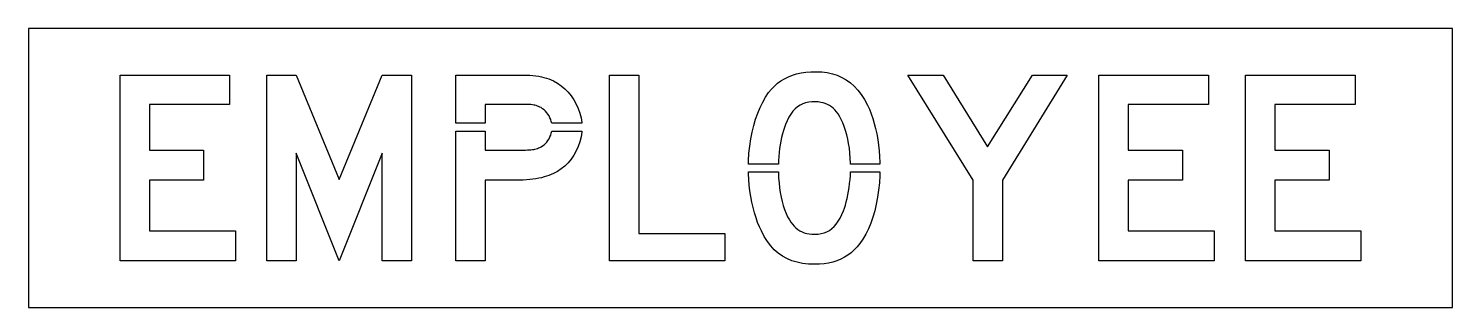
# Model space of a CAD drawing. Extents: x 0 to 92, y 0 to 18.
import ezdxf

# ---------------------------------------------------------------- set-up
doc = ezdxf.new("R2010")
doc.units = 0
doc.layers.add('CUT', color=7, linetype='Continuous')
doc.layers.add('OUTSIDE', color=1, linetype='Continuous')

msp = doc.modelspace()

# ---------------------------------------------------------------- linework, layer by layer
at = {"layer": 'CUT'}
for points in [[(12.9892, 13.1052), (7.81, 13.1052), (7.81, 10.158), (11.3044, 10.158), (11.3044, 8.2212), (7.81, 8.2212), (7.81, 4.9368), (13.3684, 4.9368), (13.3684, 3), (5.9152, 3), (5.9152, 15), (12.9892, 15)], [(17.284, 3), (15.3892, 3), (15.3892, 15), (17.284, 15), (20.0632, 8.2632), (22.8424, 15), (24.736, 15), (24.736, 3), (22.8424, 3), (22.8424, 9.9468), (20.0632, 3), (17.284, 9.9468)], [(33.6304, 12.3576), (33.5632, 12.4656), (33.4876, 12.5676), (33.4048, 12.6624), (33.3136, 12.7488), (33.2176, 12.8268), (33.1144, 12.8952), (33.0328, 12.9348), (32.9548, 12.9684), (32.878, 12.9984), (32.8012, 13.0236), (32.7232, 13.0452), (32.6416, 13.0632), (32.554, 13.0776), (32.4604, 13.0884), (32.3572, 13.0956), (32.2432, 13.1016), (32.1184, 13.104), (31.978, 13.1052), (29.494, 13.1052), (29.494, 11.8826), (27.5992, 11.8826), (27.5992, 15), (31.726, 15), (31.9612, 14.9976), (32.1832, 14.9928), (32.3932, 14.982), (32.5924, 14.9676), (32.782, 14.9472), (32.962, 14.9208), (33.1348, 14.8884), (33.3004, 14.85), (33.46, 14.8044), (33.6148, 14.7516), (33.766, 14.6904), (33.9148, 14.6208), (34.1728, 14.4792), (34.4176, 14.3088), (34.648, 14.112), (34.8628, 13.8924), (35.0596, 13.6524), (35.236, 13.3944), (35.3908, 13.122), (35.5216, 12.8376), (35.626, 12.5424), (35.704, 12.2424), (35.7508, 11.9376), (35.7538, 11.8826), (33.8069, 11.8826), (33.8068, 11.8836), (33.778, 12.006), (33.7384, 12.1272), (33.6892, 12.2448)], [(44.9896, 4.7688), (44.9896, 3), (37.5364, 3), (37.5364, 15), (39.4312, 15), (39.4312, 4.7688)], [(52.9864, 10.5756), (52.9312, 10.8684), (52.8652, 11.1492), (52.7908, 11.418), (52.7068, 11.6736), (52.6132, 11.9136), (52.5112, 12.1392), (52.3996, 12.3468), (52.3024, 12.498), (52.2016, 12.6324), (52.0972, 12.7524), (51.9856, 12.8592), (51.8692, 12.9516), (51.7468, 13.032), (51.6172, 13.0992), (51.4792, 13.1556), (51.334, 13.2), (51.1792, 13.2348), (51.0148, 13.2588), (50.8408, 13.2732), (50.6164, 13.2732), (50.4052, 13.2528), (50.2072, 13.2096), (50.0212, 13.1448), (49.8472, 13.0572), (49.684, 12.9468), (49.5304, 12.8148), (49.3876, 12.6588), (49.2544, 12.48), (49.1296, 12.2772), (49.0132, 12.0504), (48.904, 11.7996), (48.8332, 11.6136), (48.7684, 11.4132), (48.7084, 11.1996), (48.6532, 10.9752), (48.6052, 10.7412), (48.562, 10.5), (48.526, 10.2528), (48.496, 10.0008), (48.472, 9.7452), (48.4552, 9.4896), (48.4452, 9.251), (46.51, 9.251), (46.5148, 9.4692), (46.546, 9.9492), (46.5964, 10.4172), (46.6648, 10.872), (46.7524, 11.3124), (46.8568, 11.7372), (46.978, 12.144), (47.116, 12.5316), (47.2684, 12.8988), (47.4352, 13.2444), (47.6164, 13.566), (47.8096, 13.8636), (47.9944, 14.0844), (48.19, 14.2848), (48.3964, 14.4648), (48.616, 14.6244), (48.8488, 14.7636), (49.0936, 14.8848), (49.354, 14.9856), (49.6276, 15.0672), (49.918, 15.1308), (50.2228, 15.1752), (50.5444, 15.2016), (50.884, 15.21), (51.2524, 15.1968), (51.604, 15.1536), (51.9364, 15.0828), (52.2508, 14.9808), (52.5496, 14.85), (52.8304, 14.6892), (53.0968, 14.4972), (53.3476, 14.2752), (53.584, 14.0208), (53.806, 13.734), (54.0136, 13.4148), (54.2104, 13.0632), (54.3316, 12.7908), (54.4444, 12.5004), (54.5476, 12.1944), (54.6412, 11.8728), (54.7252, 11.5392), (54.7996, 11.1948), (54.862, 10.8396), (54.9148, 10.4772), (54.9556, 10.1088), (54.9856, 9.7344), (55.0036, 9.3576), (55.0053, 9.251), (53.1109, 9.251), (53.11, 9.3132), (53.0944, 9.6408), (53.068, 9.9612), (53.032, 10.2732)], [(61.0312, 8.2212), (56.8204, 15), (59.0944, 15), (61.9576, 10.368), (64.8628, 15), (67.0948, 15), (62.926, 8.2212), (62.926, 3), (61.0312, 3)], [(76.2316, 13.1052), (71.0524, 13.1052), (71.0524, 10.158), (74.5468, 10.158), (74.5468, 8.2212), (71.0524, 8.2212), (71.0524, 4.9368), (76.6108, 4.9368), (76.6108, 3), (69.1576, 3), (69.1576, 15), (76.2316, 15)], [(85.7056, 13.1052), (80.5264, 13.1052), (80.5264, 10.158), (84.0208, 10.158), (84.0208, 8.2212), (80.5264, 8.2212), (80.5264, 4.9368), (86.0848, 4.9368), (86.0848, 3), (78.6316, 3), (78.6316, 15), (85.7056, 15)], [(35.0596, 9.5796), (34.8628, 9.342), (34.648, 9.1272), (34.4176, 8.9364), (34.1728, 8.7744), (33.9148, 8.6424), (33.7744, 8.5812), (33.6268, 8.5236), (33.472, 8.4696), (33.31, 8.4204), (33.1396, 8.376), (32.962, 8.3364), (32.7772, 8.3028), (32.5828, 8.274), (32.3812, 8.2512), (32.1712, 8.2344), (31.9528, 8.2248), (31.726, 8.2212), (29.494, 8.2212), (29.494, 3), (27.5992, 3), (27.5992, 11.3806), (29.494, 11.3806), (29.494, 10.158), (31.978, 10.158), (32.1184, 10.1592), (32.2432, 10.1616), (32.3572, 10.1676), (32.4604, 10.1748), (32.554, 10.1856), (32.6416, 10.2), (32.7232, 10.218), (32.8012, 10.2384), (32.878, 10.2648), (32.9548, 10.2948), (33.0328, 10.3284), (33.1144, 10.368), (33.2176, 10.428), (33.3136, 10.5), (33.4048, 10.584), (33.4876, 10.6776), (33.5632, 10.7796), (33.6304, 10.89), (33.6892, 11.0052), (33.7384, 11.1264), (33.778, 11.2512), (33.8068, 11.3772), (33.8073, 11.3806), (35.7542, 11.3806), (35.7508, 11.316), (35.704, 11.004), (35.626, 10.6968), (35.5216, 10.398), (35.3908, 10.11), (35.236, 9.8364)], [(54.5536, 5.8308), (54.4168, 5.4384), (54.2632, 5.0712), (54.094, 4.7292), (53.9068, 4.4172), (53.704, 4.1364), (53.53, 3.9156), (53.3428, 3.7152), (53.1436, 3.5352), (52.9324, 3.3756), (52.7092, 3.2364), (52.4728, 3.1152), (52.2244, 3.0144), (51.964, 2.9328), (51.6916, 2.8692), (51.406, 2.8248), (51.1084, 2.7984), (50.7988, 2.79), (50.3908, 2.8032), (50.008, 2.8464), (49.6504, 2.9172), (49.3144, 3.0192), (49.0012, 3.15), (48.7096, 3.3108), (48.4384, 3.5028), (48.1852, 3.7248), (47.9512, 3.9792), (47.734, 4.266), (47.5324, 4.5852), (47.3464, 4.9368), (47.224, 5.2008), (47.1088, 5.4876), (47.002, 5.7936), (46.9036, 6.1152), (46.8148, 6.4524), (46.7356, 6.8004), (46.6684, 7.1568), (46.6108, 7.5192), (46.5652, 7.8852), (46.5316, 8.2524), (46.5112, 8.6184), (46.5086, 8.749), (48.4452, 8.749), (48.4468, 8.6628), (48.4624, 8.346), (48.4876, 8.0328), (48.5236, 7.7232), (48.5704, 7.4208), (48.6256, 7.1268), (48.6904, 6.8424), (48.766, 6.5712), (48.85, 6.3144), (48.9436, 6.0744), (49.0456, 5.8536), (49.1572, 5.6532), (49.2544, 5.502), (49.3576, 5.3652), (49.4668, 5.2416), (49.5832, 5.1312), (49.7056, 5.0352), (49.8364, 4.9524), (49.9744, 4.8828), (50.1208, 4.8264), (50.2768, 4.782), (50.4412, 4.7508), (50.6152, 4.7328), (50.7988, 4.7268), (51.0136, 4.7364), (51.214, 4.7652), (51.4024, 4.8156), (51.5788, 4.8852), (51.7444, 4.9764), (51.8992, 5.0892), (52.0444, 5.2236), (52.1812, 5.3808), (52.3096, 5.5608), (52.4296, 5.7648), (52.5436, 5.9916), (52.6516, 6.2424), (52.714, 6.4104), (52.774, 6.6), (52.8304, 6.8064), (52.8844, 7.026), (52.9336, 7.2588), (52.978, 7.5), (53.0176, 7.7472), (53.0512, 7.998), (53.0788, 8.2488), (53.098, 8.4984), (53.1112, 8.742), (53.1113, 8.749), (55.0049, 8.749), (55, 8.5056), (54.9712, 8.0352), (54.9244, 7.5708), (54.8584, 7.1148), (54.7744, 6.672), (54.6724, 6.2424)]]:
    msp.add_lwpolyline(points, close=True, dxfattribs=at)
at = {"layer": 'OUTSIDE'}
msp.add_lwpolyline([(0, 0), (92, 0), (92, 18), (0, 18)], close=True, dxfattribs=at)

doc.saveas('drawing.dxf')
